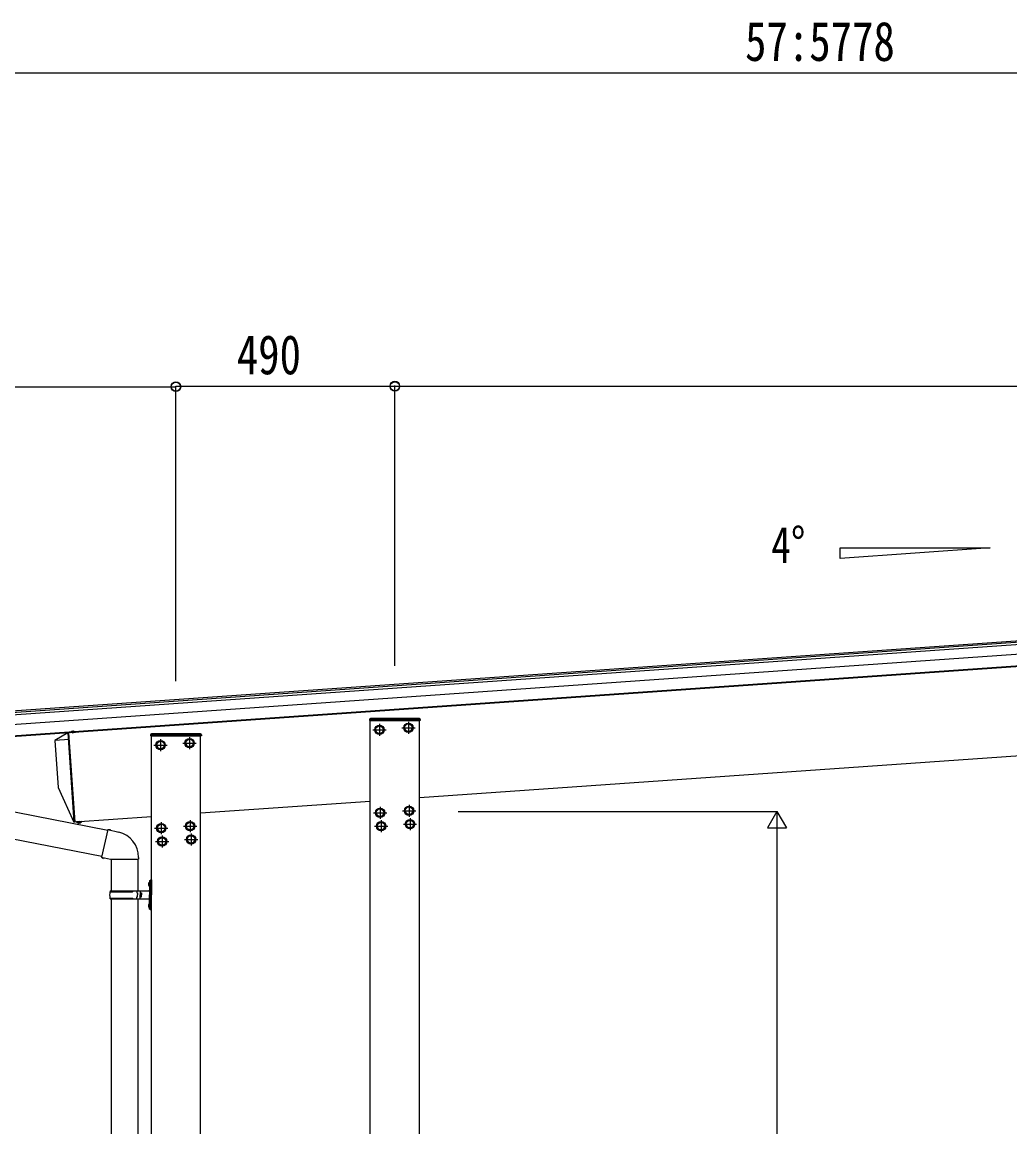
# Model space of a CAD drawing. Units: millimetres, scale not verified. Extents: x -27500 to 27500, y -20000 to 20000.
# Drawn here: x -11058 to -8847, y 11948 to 14420 of the extents above; entities that cross this region are included whole.
import ezdxf
from ezdxf.enums import TextEntityAlignment as Align

# ---------------------------------------------------------------- set-up
doc = ezdxf.new("R2010")
doc.units = ezdxf.units.MM
doc.header["$LTSCALE"] = 100
doc.layers.add('0-2_YKK_A1', color=4, linetype='Continuous')
doc.layers.add('0-4_YKK_N1', color=2, linetype='Continuous')
doc.styles.add('ＭＳ ゴシック', font='')
doc.styles.get('ＭＳ ゴシック').set_extended_font_data('MS Gothic')

msp = doc.modelspace()

# ---------------------------------------------------------------- linework, layer by layer
at = {"layer": '0-2_YKK_A1'}
for p, q in [((-9227.4, 13243.9), (-8891.4, 13243.9)), ((-9227.4, 13220.4), (-9227.4, 13243.9)), ((-8891.4, 13243.9), (-9227.4, 13220.4)), ((-11589.4, 12843.6), (-6726.8, 13183.6)), ((-11589.1, 12840.3), (-6726.6, 13180.3)), ((-6726.1, 13174.1), (-11588.7, 12834.1)), ((-6724.6, 13152.6), (-11587.2, 12812.6)), ((-6722.8, 13127.1), (-11585.4, 12787.1)), ((-6722.8, 13125.8), (-11585.3, 12785.8)), ((-10280.7, 12860.3), (-10280.9, 12857.7)), ((-10279.6, 12862.2), (-10279.6, 12859.7)), ((-10279.6, 12862.2), (-10168.6, 12862.2)), ((-10279.6, 12859.7), (-10168.6, 12859.7)), ((-10279.4, 12857.7), (-10168.4, 12857.7)), ((-10278.9, 10104.1), (-10278.9, 12859.7)), ((-10168.9, 12859.7), (-10278.9, 12859.7)), ((-10168.9, 12859.7), (-10278.9, 12859.7)), ((-10169, 12862.2), (-10278.7, 12862.2)), ((-7540.5, 12868.1), (-10168.9, 12684.3)), ((-10168.9, 10104.1), (-10168.9, 12859.7)), ((-10168.6, 12862.2), (-10168.6, 12859.7)), ((-10168.4, 12859.2), (-10168.4, 12857.7)), ((-10166.9, 12857.7), (-10168.4, 12857.7)), ((-10167, 12860.3), (-10166.9, 12857.7)), ((-10950.5, 12830.5), (-10938.8, 12831.3)), ((-10938.8, 12831.1), (-10950.5, 12830.2)), ((-10947.3, 12833.1), (-10945.8, 12830.4)), ((-10942.3, 12833.4), (-10943.5, 12830.6)), ((-10938.8, 12831.3), (-10938.8, 12831.1)), ((-10273.1, 12837), (-10243.5, 12837)), ((-10258.3, 12850.5), (-10258.3, 12823.5)), ((-10208.3, 12841.5), (-10178.6, 12841.5)), ((-10193.5, 12855), (-10193.5, 12828)), ((-10956.1, 12829.9), (-10985, 12812.8)), ((-10953.1, 12815), (-10985, 12812.8)), ((-10985, 12812.8), (-10977.7, 12708.1)), ((-10954.1, 12830), (-10956.1, 12829.9)), ((-10956.1, 12829.9), (-10942.2, 12630.3)), ((-10940.2, 12630.4), (-10954.1, 12829.9)), ((-10950.5, 12830.5), (-10950.5, 12830.2)), ((-10944.6, 12829.9), (-10945.8, 12830.4)), ((-10944.6, 12829.9), (-10943.5, 12830.6)), ((-10770.7, 12826), (-10770.9, 12823.4)), ((-10769.4, 12823.4), (-10658.4, 12823.4)), ((-10768.9, 10104.1), (-10768.9, 12825.4)), ((-10658.9, 12825.4), (-10768.9, 12825.4)), ((-10658.9, 12825.4), (-10768.9, 12825.4)), ((-10659, 12827.9), (-10768.7, 12827.9)), ((-10748.3, 12816.2), (-10748.3, 12789.2)), ((-10698.3, 12807.2), (-10668.7, 12807.2)), ((-10683.5, 12820.7), (-10683.5, 12793.7)), ((-10658.9, 10104.1), (-10658.9, 12825.4)), ((-10658.4, 12824.9), (-10658.4, 12823.4)), ((-10656.9, 12823.4), (-10658.4, 12823.4)), ((-10657, 12826), (-10656.9, 12823.4)), ((-10763.1, 12802.7), (-10733.5, 12802.7)), ((-10866.5, 12611.8), (-11575.7, 12749.7)), ((-10977.7, 12708.1), (-10942.2, 12630.3)), ((-10880, 12553.6), (-11587.1, 12691.1)), ((-10278.9, 12676.6), (-10658.9, 12650.1)), ((-10256.9, 12664.7), (-10256.9, 12637.7)), ((-10192.1, 12669.2), (-10192.1, 12642.2)), ((-10768.9, 12642.4), (-10940.2, 12630.4)), ((-10682.1, 12634.9), (-10682.1, 12607.9)), ((-10271.7, 12651.2), (-10242.1, 12651.2)), ((-10254.8, 12634.7), (-10254.8, 12607.7)), ((-10206.9, 12655.7), (-10177.3, 12655.7)), ((-10201.9, 12655.7), (-10197, 12647.2)), ((-10197, 12647.2), (-10187.2, 12647.2)), ((-10190, 12639.3), (-10190, 12612.3)), ((-10187.2, 12647.2), (-10182.3, 12655.7)), ((-10924.8, 12631.6), (-10936.6, 12630.7)), ((-10936.6, 12630.5), (-10924.8, 12631.3)), ((-10936.6, 12630.5), (-10936.6, 12630.7)), ((-10933, 12628.4), (-10931.8, 12631.2)), ((-10930.7, 12631.9), (-10931.8, 12631.2)), ((-10930.7, 12631.9), (-10929.6, 12631.4)), ((-10928, 12628.7), (-10929.6, 12631.4)), ((-10924.8, 12631.3), (-10924.8, 12631.6)), ((-10866.1, 12613.6), (-10880.4, 12551.8)), ((-10866.1, 12613.6), (-10841.8, 12607.8)), ((-10761.7, 12616.9), (-10732.1, 12616.9)), ((-10746.9, 12630.4), (-10746.9, 12603.4)), ((-10696.9, 12621.4), (-10667.3, 12621.4)), ((-10691.9, 12621.4), (-10687, 12612.9)), ((-10687, 12612.9), (-10677.2, 12612.9)), ((-10677.2, 12612.9), (-10672.3, 12621.4)), ((-10269.6, 12621.2), (-10240, 12621.2)), ((-10264.6, 12621.2), (-10259.7, 12629.7)), ((-10259.7, 12629.7), (-10249.9, 12629.7)), ((-10249.9, 12629.7), (-10245, 12621.2)), ((-10204.8, 12625.8), (-10175.2, 12625.8)), ((-10199.8, 12625.8), (-10194.9, 12617.3)), ((-10194.9, 12617.3), (-10185.1, 12617.3)), ((-10185.1, 12617.3), (-10180.2, 12625.8)), ((-10759.6, 12587), (-10730, 12587)), ((-10754.6, 12587), (-10749.7, 12595.5)), ((-10749.7, 12595.5), (-10739.9, 12595.5)), ((-10744.8, 12600.5), (-10744.8, 12573.5)), ((-10739.9, 12595.5), (-10735, 12587)), ((-10694.8, 12591.5), (-10665.2, 12591.5)), ((-10689.8, 12591.5), (-10684.9, 12583)), ((-10680, 12605), (-10680, 12578)), ((-10675.1, 12583), (-10670.2, 12591.5)), ((-10684.9, 12583), (-10675.1, 12583)), ((-10880.4, 12551.8), (-10860.4, 12547.3)), ((-10880.4, 12551.8), (-10876.4, 12549.2)), ((-10875.6, 12550.7), (-10876.4, 12549.2)), ((-10860.4, 12547.3), (-10797.6, 12547.3)), ((-10858.8, 12547.3), (-10858.8, 12476.3)), ((-10799.1, 12547.3), (-10799.1, 12476.3)), ((-10797.6, 12551.5), (-10797.6, 12547.3)), ((-10775.2, 12493.5), (-10773.1, 12492.5)), ((-10773.9, 12495.5), (-10773.3, 12495.5)), ((-10773.9, 12495.5), (-10773.9, 12487.2)), ((-10773.9, 12487.2), (-10773.3, 12487.2)), ((-10773.3, 12495.5), (-10773.3, 12487.2)), ((-10773.3, 12495.5), (-10772.9, 12495.1)), ((-10773.3, 12487.2), (-10772.9, 12487.6)), ((-10773.1, 12492.5), (-10772.5, 12491.3)), ((-10772.9, 12499.3), (-10769.9, 12500.8)), ((-10772.9, 12499.3), (-10772.9, 12467.3)), ((-10772.9, 12495.1), (-10772.9, 12487.6)), ((-10769.9, 12500.8), (-10769.9, 12467.3)), ((-10769.9, 12500.8), (-10768.9, 12500.8)), ((-10768.9, 12500.8), (-10768.9, 12467.3)), ((-10861.8, 12474.3), (-10811.5, 12474.3)), ((-10861.8, 12460.3), (-10811.5, 12460.3)), ((-10860.8, 12476.3), (-10774.8, 12476.3)), ((-10860.8, 12476.3), (-10860.8, 12474.3)), ((-10860.8, 12458.3), (-10860.8, 12460.3)), ((-10801.8, 12476.3), (-10801.8, 12471.8)), ((-10801.8, 12471.8), (-10799.8, 12471.8)), ((-10801.8, 12458.3), (-10801.8, 12462.8)), ((-10801.8, 12462.8), (-10799.8, 12462.8)), ((-10799.8, 12471.8), (-10799.8, 12467.3)), ((-10799.8, 12462.8), (-10799.8, 12467.3)), ((-10793.9, 12476.3), (-10793.9, 12467.3)), ((-10793.9, 12471.8), (-10790.9, 12471.8)), ((-10793.9, 12458.3), (-10793.9, 12467.3)), ((-10793.9, 12462.8), (-10790.9, 12462.8)), ((-10790.9, 12471.8), (-10790.9, 12467.3)), ((-10790.9, 12462.8), (-10790.9, 12467.3)), ((-10772.9, 12435.3), (-10772.9, 12467.3)), ((-10769.9, 12433.8), (-10769.9, 12467.3)), ((-10768.9, 12433.8), (-10768.9, 12467.3)), ((-10860.8, 12458.3), (-10774.8, 12458.3)), ((-10858.8, 12458.3), (-10858.8, 11677.3)), ((-10799.1, 12458.3), (-10799.1, 11677.3)), ((-10775.2, 12445.5), (-10773.1, 12444.5)), ((-10773.9, 12447.5), (-10773.3, 12447.5)), ((-10773.9, 12447.5), (-10773.9, 12439.2)), ((-10773.9, 12439.2), (-10773.3, 12439.2)), ((-10773.3, 12447.5), (-10773.3, 12439.2)), ((-10773.3, 12447.5), (-10772.9, 12447.1)), ((-10773.3, 12439.2), (-10772.9, 12439.6)), ((-10773.1, 12444.5), (-10772.5, 12443.3)), ((-10772.9, 12447.1), (-10772.9, 12439.6)), ((-10772.9, 12435.3), (-10769.9, 12433.8)), ((-10769.9, 12433.8), (-10768.9, 12433.8))]:
    msp.add_line(p, q, dxfattribs=at)
for points in [[(-7554.4, 13067.6), (-10954.1, 12829.9), (-10947.5, 12735.1)], [(-10279.4, 12859.2), (-10279.4, 12857.7), (-10280.9, 12857.7)], [(-10268.1, 12837), (-10263.2, 12845.5), (-10253.4, 12845.5), (-10248.5, 12837)], [(-10268.1, 12837), (-10263.2, 12828.5), (-10253.4, 12828.5), (-10248.5, 12837)], [(-10203.3, 12841.5), (-10198.4, 12850), (-10188.6, 12850), (-10183.7, 12841.5)], [(-10203.3, 12841.5), (-10198.4, 12833), (-10188.6, 12833), (-10183.7, 12841.5)], [(-10954.1, 12830), (-10940.2, 12630.5), (-10942.2, 12630.3)], [(-10769.4, 12824.9), (-10769.4, 12823.4), (-10770.9, 12823.4)], [(-10758.1, 12802.7), (-10753.2, 12811.2), (-10743.4, 12811.2), (-10738.5, 12802.7)], [(-10693.3, 12807.2), (-10688.4, 12815.7), (-10678.6, 12815.7), (-10673.7, 12807.2)], [(-10693.3, 12807.2), (-10688.4, 12798.7), (-10678.6, 12798.7), (-10673.7, 12807.2)], [(-10758.1, 12802.7), (-10753.2, 12794.2), (-10743.4, 12794.2), (-10738.5, 12802.7)], [(-10266.7, 12651.2), (-10261.8, 12659.7), (-10252, 12659.7), (-10247.1, 12651.2)], [(-10201.9, 12655.7), (-10197, 12664.2), (-10187.2, 12664.2), (-10182.3, 12655.7)], [(-10266.7, 12651.2), (-10261.8, 12642.7), (-10252, 12642.7), (-10247.1, 12651.2)], [(-10199.8, 12625.8), (-10194.9, 12634.3), (-10185.1, 12634.3), (-10180.2, 12625.8)], [(-10866.1, 12613.6), (-10861.4, 12614), (-10861.2, 12612.4)], [(-10756.7, 12616.9), (-10751.8, 12625.4), (-10742, 12625.4), (-10737.1, 12616.9)], [(-10756.7, 12616.9), (-10751.8, 12608.4), (-10742, 12608.4), (-10737.1, 12616.9)], [(-10691.9, 12621.4), (-10687, 12629.9), (-10677.2, 12629.9), (-10672.3, 12621.4)], [(-10264.6, 12621.2), (-10259.7, 12612.7), (-10249.9, 12612.7), (-10245, 12621.2)], [(-10754.6, 12587), (-10749.7, 12578.5), (-10739.9, 12578.5), (-10735, 12587)], [(-10689.8, 12591.5), (-10684.9, 12600), (-10675.1, 12600), (-10670.2, 12591.5)], [(-10775.2, 12489.2), (-10773.1, 12490.2), (-10772.5, 12491.3)], [(-10775.2, 12441.2), (-10773.1, 12442.2), (-10772.5, 12443.3)]]:
    msp.add_lwpolyline(points, dxfattribs=at)
for centre, radius in [((-10258.3, 12837), 10.5), ((-10258.3, 12837), 9.2), ((-10258.3, 12837), 8.5), ((-10193.5, 12841.5), 10.5), ((-10193.5, 12841.5), 9.2), ((-10193.5, 12841.5), 8.5), ((-10748.3, 12802.7), 10.5), ((-10748.3, 12802.7), 9.2), ((-10748.3, 12802.7), 8.5), ((-10683.5, 12807.2), 10.5), ((-10683.5, 12807.2), 9.2), ((-10683.5, 12807.2), 8.5), ((-10256.9, 12651.2), 10.5), ((-10256.9, 12651.2), 9.2), ((-10256.9, 12651.2), 8.5), ((-10192.1, 12655.7), 10.5), ((-10192.1, 12655.7), 9.2), ((-10192.1, 12655.7), 8.5), ((-10190, 12625.8), 10.5), ((-10190, 12625.8), 9.2), ((-10190, 12625.8), 8.5), ((-10746.9, 12616.9), 10.5), ((-10746.9, 12616.9), 9.2), ((-10746.9, 12616.9), 8.5), ((-10682.1, 12621.4), 10.5), ((-10682.1, 12621.4), 9.2), ((-10682.1, 12621.4), 8.5), ((-10254.8, 12621.2), 10.5), ((-10254.8, 12621.2), 9.2), ((-10254.8, 12621.2), 8.5), ((-10744.8, 12587), 10.5), ((-10744.8, 12587), 9.2), ((-10744.8, 12587), 8.5), ((-10680, 12591.5), 10.5), ((-10680, 12591.5), 9.2), ((-10680, 12591.5), 8.5)]:
    msp.add_circle(centre, radius, dxfattribs=at)
for centre, radius, start, end in [((-10278.7, 12860.2), 2, 90, 177), ((-10278.9, 12859.2), 0.5, 90, 180), ((-10169, 12860.2), 2, 3, 90), ((-10168.9, 12859.2), 0.5, 0, 90), ((-10944.3, 12826), 7.7, 43.9831, 144.0169), ((-10768.7, 12825.9), 2, 90, 177), ((-10768.9, 12824.9), 0.5, 90, 180), ((-10659, 12825.9), 2, 3, 90), ((-10658.9, 12824.9), 0.5, 0, 90), ((-10931, 12635.8), 7.7, 223.9831, 324.0169), ((-10855.6, 12551.5), 58, 0, 76.5654), ((-10769.6, 12491.3), 6, 136.2176, 223.7824), ((-10813.1, 12467.3), 49.2, 171.8288, 180), ((-10813.1, 12467.3), 49.2, 180, 188.1713), ((-10811.5, 12476.3), 2, 270, 360), ((-10811.5, 12458.3), 2, 0.0001, 90), ((-10774.9, 12478.3), 2, 270, 360), ((-10769.6, 12443.3), 6, 136.2176, 223.7824), ((-10774.9, 12456.3), 2, 0.0001, 90)]:
    msp.add_arc(centre, radius, start, end, dxfattribs=at)
at = {"layer": '0-4_YKK_N1'}
for p, q in [((-6748.4, 14306.2), (-11600.4, 14306.2)), ((-11700.4, 13604.2), (-10713.9, 13604.2)), ((-10713.9, 12945.9), (-10713.9, 13606.2)), ((-10223.9, 13605.2), (-10713.9, 13605.2)), ((-10713.9, 12945.9), (-10713.9, 13605.2)), ((-10223.9, 12980.2), (-10223.9, 13607.2)), ((-10223.9, 12980.2), (-10223.9, 13606.2)), ((-10223.9, 13606.2), (-6648.4, 13606.2)), ((-10082.2, 12654.3), (-9367.9, 12654.3)), ((-9368.9, 12654.3), (-9390.1, 12617.5)), ((-9368.9, 12654.3), (-9347.6, 12617.5)), ((-9368.9, 12654.3), (-9368.9, 12580.7)), ((-9390.1, 12617.5), (-9347.6, 12617.5)), ((-9368.9, 12611.8), (-9368.9, 10696.8))]:
    msp.add_line(p, q, dxfattribs=at)
for centre in [(-10713.9, 13605.2), (-10713.9, 13604.2), (-10223.9, 13606.2), (-10223.9, 13605.2)]:
    msp.add_circle(centre, 10.6, dxfattribs=at)

# ---------------------------------------------------------------- texts
at = {"layer": '0-2_YKK_A1', "style": 'ＭＳ ゴシック', "width": 0.8}
msp.add_text('4°', height=81.01, dxfattribs=at).set_placement((-9381.6, 13186.2), align=Align.BOTTOM_LEFT)
at = {"layer": '0-4_YKK_N1', "style": 'ＭＳ ゴシック', "width": 0.8}
for s, p in [('57:5778', (-9440, 14307.2)), ('490', (-10577.7, 13606))]:
    msp.add_text(s, height=87.98, dxfattribs=at).set_placement(p, align=Align.BOTTOM_LEFT)

doc.saveas('drawing.dxf')
